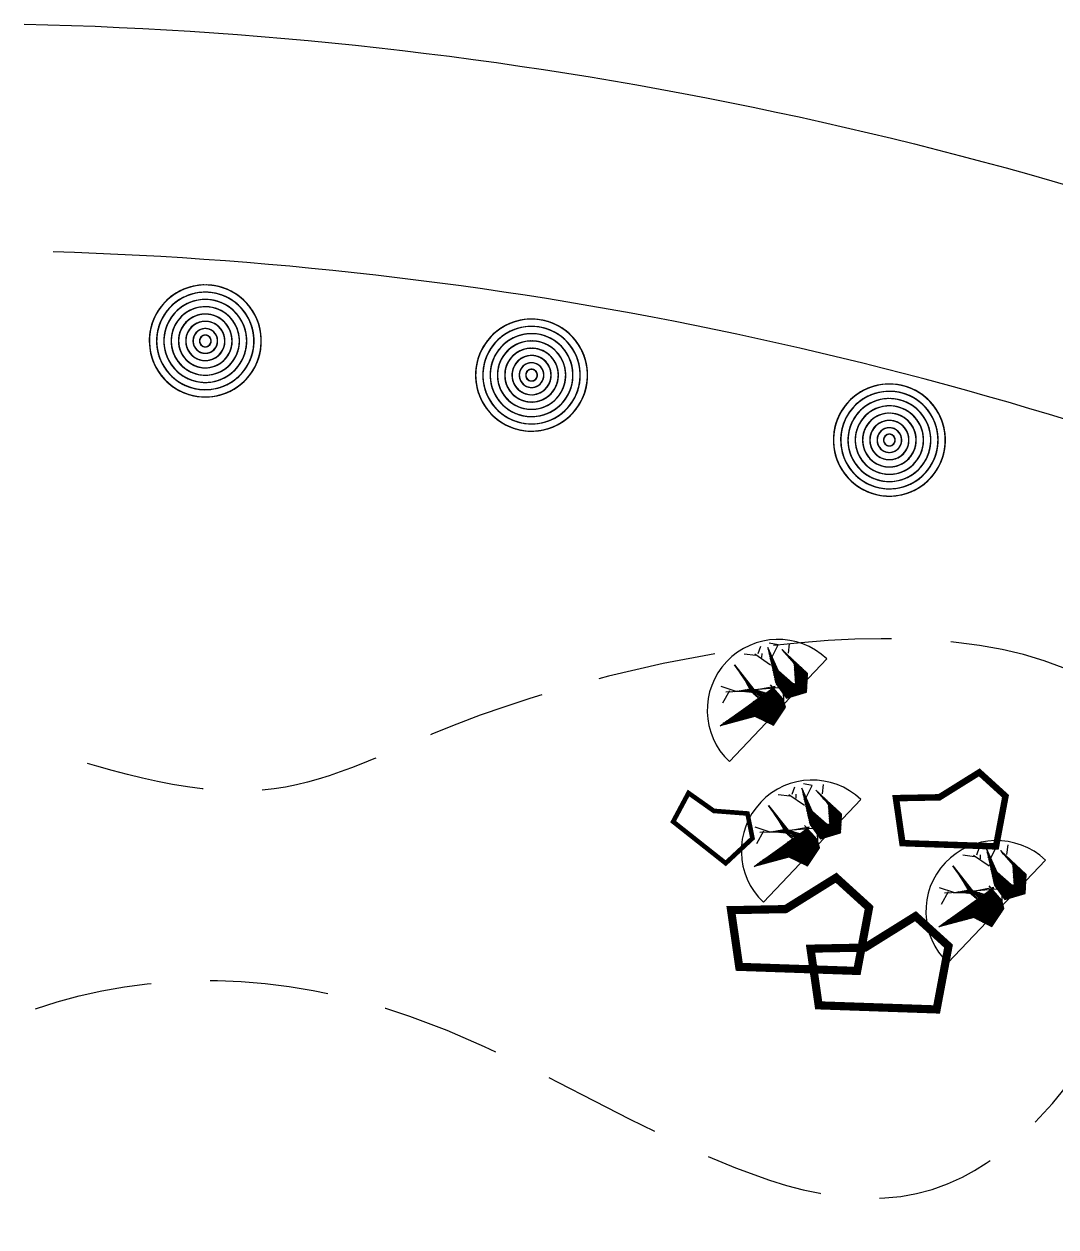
# Model space of a CAD drawing. Extents: x 652 to 897, y 187 to 370.
# Drawn here: x 797.65 to 825.29, y 230.29 to 262.51 of the extents above; entities that cross this region are included whole.
import ezdxf

# ---------------------------------------------------------------- set-up
doc = ezdxf.new("R2010")
doc.units = 0
doc.linetypes.add('HIDDEN2', pattern=[4.7625, 3.175, -1.5875])
doc.layers.get('0').update_dxf_attribs({"linetype": 'CONTINUOUS'})
for name, color, linetype in [('40', 3, 'CONTINUOUS'), ('BULDING', 2, 'CONTINUOUS'), ('ROAD', 1, 'CONTINUOUS')]:
    doc.layers.add(name, color=color, linetype=linetype)

# ---------------------------------------------------------------- blocks, each defined once
blk = doc.blocks.new('PLANT90')
for radius, start, end in [(5000, 98.1984, 120.32897), (5000, 53.1984, 75.32897), (4350, 98.1984, 120.32897), (3700, 98.1984, 120.32897), (3700, 53.1984, 75.32897), (4350, 53.1984, 75.32897), (5000, 143.1984, 165.32897), (4350, 143.1984, 165.32897), (3700, 143.1984, 165.32897), (3050, 98.1984, 120.32897), (2400, 98.1984, 120.32897), (2400, 53.1984, 75.32897), (3050, 53.1984, 75.32897), (4350, 8.1984, 30.32897), (5000, 8.1984, 30.32897), (3050, 143.1984, 165.32897), (2400, 143.1984, 165.32897), (1750, 98.1984, 120.32897), (1100, 98.1984, 120.32897), (1750, 53.1984, 75.32897), (2400, 8.1984, 30.32897), (3050, 8.1984, 30.32897), (3700, 8.1984, 30.32897), (1750, 143.1984, 165.32897), (1100, 143.1984, 165.32897), (523, 143.1984, 165.32897), (523, 98.1984, 120.32897), (523, 53.1984, 75.32897), (1100, 53.1984, 75.32897), (523, 8.1984, 30.32897), (1100, 8.1984, 30.32897), (1750, 8.1984, 30.32897), (5000, 188.1984, 210.32897), (4350, 188.1984, 210.32897), (3700, 188.1984, 210.32897), (3050, 188.1984, 210.32897), (2400, 188.1984, 210.32897), (1750, 188.1984, 210.32897), (1100, 188.1984, 210.32897), (1100, 233.1984, 255.32897), (523, 188.1984, 210.32897), (523, 233.1984, 255.32897), (523, 278.1984, 300.32897), (1100, 278.1984, 300.32897), (523, 323.1984, 345.32897), (1100, 323.1984, 345.32897), (1750, 323.1984, 345.32897), (2400, 323.1984, 345.32897), (3050, 323.1984, 345.32897), (3700, 323.1984, 345.32897), (2400, 233.1984, 255.32897), (1750, 233.1984, 255.32897), (1750, 278.1984, 300.32897), (2400, 278.1984, 300.32897), (4350, 323.1984, 345.32897), (5000, 323.1984, 345.32897), (3700, 233.1984, 255.32897), (3050, 233.1984, 255.32897), (3050, 278.1984, 300.32897), (3700, 278.1984, 300.32897), (5000, 233.1984, 255.32897), (4350, 233.1984, 255.32897), (4350, 278.1984, 300.32897), (5000, 278.1984, 300.32897)]:
    blk.add_arc((121, -12), radius, start, end)
blk = doc.blocks.new('*X9')
at = {"color": 0}
for p, q in [((165, 343.5), (165.2, 343.8)), ((165.5, 342.3), (166.1, 342.9)), ((167.1, 340.3), (166, 341.3)), ((166.1, 341.1), (167, 342)), ((166.7, 339.9), (167.9, 341.2)), ((167.3, 338.7), (168.8, 340.3)), ((169.7, 339.4), (168.3, 340.8)), ((167.9, 337.6), (167.7, 337.9)), ((167.8, 337.5), (169.7, 339.4)), ((170.6, 336.8), (168.4, 339)), ((168.4, 336.4), (170.6, 338.6)), ((169, 335.2), (171.5, 337.7)), ((171.5, 334.1), (169.3, 336.3)), ((169.6, 334), (172.5, 336.9)), ((170.1, 332.8), (173.4, 336)), ((172.4, 331.5), (170.1, 333.7)), ((170.7, 331.6), (174.3, 335.1)), ((173.2, 335.9), (171, 338.1)), ((173.2, 328.8), (171, 331)), ((171.3, 330.4), (175.2, 334.3)), ((174.1, 333.2), (171.9, 335.4)), ((171.9, 329.2), (176.1, 333.4)), ((172.4, 328), (177, 332.5)), ((174.1, 326.2), (172.6, 327.7)), ((175, 330.6), (172.8, 332.8)), ((173, 326.8), (177.9, 331.7)), ((173.6, 325.6), (178.8, 330.8)), ((175.9, 327.9), (173.7, 330.1)), ((174.2, 324.4), (179.7, 330)), ((175, 323.5), (174.2, 324.3)), ((176.8, 332.3), (174.6, 334.5)), ((176.8, 325.3), (174.6, 327.5)), ((174.7, 323.2), (180.6, 329.1)), ((175.3, 322), (181.5, 328.2)), ((177.7, 329.7), (175.5, 331.9)), ((177.7, 322.6), (175.5, 324.8)), ((175.9, 320.8), (182.4, 327.4)), ((178.5, 327), (176.3, 329.2)), ((176.5, 319.7), (183.3, 326.5)), ((177, 318.5), (184.2, 325.6)), ((179.4, 324.4), (177.2, 326.6)), ((177.6, 317.3), (185.1, 324.8)), ((180.3, 328.8), (178.1, 331)), ((180.3, 321.7), (178.1, 323.9)), ((178.2, 316.1), (186, 323.9)), ((178.8, 314.9), (186.9, 323.1)), ((181.2, 326.2), (179, 328.4)), ((182.1, 323.5), (179.9, 325.7)), ((183, 320.8), (180.8, 323.1)), ((183.8, 325.3), (181.6, 327.5)), ((184.7, 322.6), (182.5, 324.8)), ((187.4, 321.7), (185.2, 323.9)), ((175.9, 320.8), (175.9, 320.9)), ((178.5, 320), (176.3, 322.2)), ((179.4, 317.3), (177.2, 319.5)), ((180.3, 314.7), (178.1, 316.9)), ((181.2, 319.1), (179, 321.3)), ((181.2, 312), (179.2, 314)), ((179.3, 313.7), (187.8, 322.2)), ((179.9, 312.5), (188.7, 321.3)), ((182.1, 316.4), (179.9, 318.6)), ((180.5, 311.3), (189.7, 320.5)), ((183, 313.8), (180.8, 316)), ((182.1, 309.4), (180.8, 310.6)), ((181.1, 310.1), (190.6, 319.6)), ((183.8, 318.2), (181.6, 320.4)), ((181.6, 308.9), (191.5, 318.7)), ((183.8, 311.1), (181.6, 313.3)), ((182.2, 307.7), (192.4, 317.9)), ((184.7, 315.5), (182.5, 317.8)), ((184.7, 308.5), (182.5, 310.7)), ((183, 306.7), (182.5, 307.2)), ((182.8, 306.5), (193.3, 317)), ((185.6, 320), (183.4, 322.2)), ((183.4, 305.3), (194.2, 316.2)), ((185.6, 312.9), (183.4, 315.1)), ((185.6, 305.8), (183.4, 308)), ((183.9, 304.1), (195.1, 315.3)), ((186.5, 317.3), (184.3, 319.5)), ((186.5, 310.2), (184.3, 312.5)), ((184.5, 303), (196, 314.4)), ((185.1, 301.8), (196.9, 313.6)), ((187.4, 314.7), (185.2, 316.9)), ((187.4, 307.6), (185.2, 309.8)), ((185.7, 300.6), (197.8, 312.7)), ((188.3, 319.1), (186.1, 321.3)), ((188.3, 312), (186.1, 314.2)), ((188.3, 304.9), (186.1, 307.1)), ((186.2, 299.4), (198.7, 311.8)), ((186.8, 298.2), (199.6, 311)), ((189.2, 316.4), (186.9, 318.6)), ((189.2, 309.4), (186.9, 311.6)), ((187.4, 297), (200.5, 310.1)), ((190, 313.8), (187.8, 316)), ((190, 306.7), (187.8, 308.9)), ((188, 295.8), (201.4, 309.3)), ((188.5, 294.6), (202.3, 308.4)), ((190.9, 318.2), (188.7, 320.4)), ((190.9, 311.1), (188.7, 313.3)), ((190.9, 304.1), (188.7, 306.3)), ((189.1, 293.4), (203.2, 307.5)), ((191.8, 315.5), (189.6, 317.8)), ((191.8, 308.5), (189.6, 310.7)), ((189.7, 292.2), (204.1, 306.7)), ((190.3, 291), (205, 305.8)), ((192.7, 312.9), (190.5, 315.1)), ((192.7, 305.8), (190.5, 308)), ((193.6, 310.2), (191.4, 312.5)), ((194.5, 314.7), (192.2, 316.9)), ((194.5, 307.6), (192.2, 309.8)), ((195.3, 312), (193.1, 314.2)), ((195.3, 304.9), (193.1, 307.1)), ((196.2, 309.4), (194, 311.6)), ((197.1, 306.7), (194.9, 308.9)), ((198, 311.1), (195.8, 313.3)), ((198, 304.1), (195.8, 306.3)), ((198.9, 308.5), (196.7, 310.7)), ((199.8, 305.8), (197.5, 308)), ((201.5, 307.6), (199.3, 309.8)), ((202.4, 304.9), (200.2, 307.1)), ((205.1, 304.1), (202.9, 306.3)), ((182, 281), (190.8, 289.8)), ((182.7, 283.5), (190.3, 291)), ((183.4, 285.9), (189.7, 292.2)), ((184.1, 288.4), (189.1, 293.4)), ((186.5, 303.2), (184.3, 305.4)), ((184.8, 290.9), (188.5, 294.6)), ((186.5, 289), (184.8, 290.8)), ((187.4, 300.5), (185.2, 302.7)), ((185.6, 291.7), (185.2, 292.1)), ((185.5, 293.3), (188, 295.8)), ((187.4, 293.4), (185.9, 294.9)), ((188.3, 297.9), (186.1, 300.1)), ((188.3, 290.8), (186.1, 293)), ((186.2, 295.8), (187.4, 297)), ((186.5, 296.1), (186.3, 296.3)), ((189.2, 302.3), (186.9, 304.5)), ((187.4, 297), (186.9, 297.4)), ((189.2, 288.1), (186.9, 290.4)), ((189.2, 295.2), (187.4, 297)), ((190, 299.6), (187.8, 301.8)), ((189, 293.6), (187.8, 294.8)), ((190.9, 297), (188.7, 299.2)), ((190.7, 290.2), (188.7, 292.1)), ((190, 292.6), (189, 293.6)), ((191.8, 301.4), (189.6, 303.6)), ((191.8, 294.3), (189.6, 296.5)), ((191.8, 287.3), (189.6, 289.5)), ((192.7, 298.8), (190.5, 301)), ((192.7, 291.7), (190.5, 293.9)), ((190.9, 289.9), (190.7, 290.2)), ((190.8, 289.8), (205.9, 304.9)), ((193.6, 303.2), (191.4, 305.4)), ((191.4, 288.6), (206.8, 304.1)), ((193.6, 296.1), (191.4, 298.3)), ((193.6, 289), (191.4, 291.2)), ((192, 287.4), (207.8, 303.2)), ((194.5, 300.5), (192.2, 302.7)), ((194.5, 293.4), (192.2, 295.7)), ((192.6, 286.2), (208.7, 302.3)), ((193.1, 285.1), (209.6, 301.5)), ((195.3, 297.9), (193.1, 300.1)), ((195.3, 290.8), (193.1, 293)), ((193.7, 283.9), (210.5, 300.6)), ((196.2, 302.3), (194, 304.5)), ((196.2, 295.2), (194, 297.4)), ((196.2, 288.1), (194, 290.4)), ((194.3, 282.7), (211.4, 299.8)), ((197.1, 299.6), (194.9, 301.8)), ((194.9, 281.5), (212.3, 298.9)), ((197.1, 292.6), (194.9, 294.8)), ((195.4, 280.3), (213.2, 298)), ((198, 297), (195.8, 299.2)), ((198, 289.9), (195.8, 292.1)), ((196, 279.1), (214.1, 297.2)), ((196.6, 277.9), (215, 296.3)), ((198.9, 301.4), (196.7, 303.6)), ((198.9, 294.3), (196.7, 296.5)), ((198.9, 287.3), (196.7, 289.5)), ((197.2, 276.7), (215.9, 295.4)), ((199.8, 298.8), (197.5, 301)), ((199.8, 291.7), (197.5, 293.9)), ((197.7, 275.5), (216.8, 294.6)), ((198.3, 274.3), (217.7, 293.7)), ((200.6, 303.2), (198.4, 305.4)), ((200.6, 296.1), (198.4, 298.3)), ((200.6, 289), (198.4, 291.2)), ((198.9, 273.1), (218.6, 292.9)), ((201.5, 300.5), (199.3, 302.7)), ((201.5, 293.4), (199.3, 295.7)), ((199.5, 271.9), (219.5, 292)), ((200, 270.7), (220.4, 291.1)), ((202.4, 297.9), (200.2, 300.1)), ((202.4, 290.8), (200.2, 293)), ((200.6, 269.5), (221.3, 290.3)), ((203.3, 302.3), (201.1, 304.5)), ((203.3, 295.2), (201.1, 297.4)), ((203.3, 288.1), (201.1, 290.4)), ((201.2, 268.4), (222.2, 289.4)), ((204.2, 299.6), (202, 301.8)), ((204.2, 292.6), (202, 294.8)), ((205.1, 297), (202.9, 299.2)), ((205.1, 289.9), (202.9, 292.1)), ((205.9, 301.4), (203.7, 303.6)), ((205.9, 294.3), (203.7, 296.5)), ((205.9, 287.3), (203.7, 289.5)), ((206.8, 298.8), (204.6, 301)), ((206.8, 291.7), (204.6, 293.9)), ((207.7, 296.1), (205.5, 298.3)), ((207.7, 289), (205.5, 291.2)), ((207.7, 303.2), (206.1, 304.8)), ((208.6, 300.5), (206.4, 302.7)), ((208.6, 293.4), (206.4, 295.7)), ((209.5, 297.9), (207.3, 300.1)), ((209.5, 290.8), (207.3, 293)), ((210.4, 295.2), (208.2, 297.4)), ((210.4, 288.1), (208.2, 290.4)), ((211.2, 299.6), (209, 301.8)), ((211.2, 292.6), (209, 294.8)), ((212.1, 297), (209.9, 299.2)), ((212.1, 289.9), (209.9, 292.1)), ((213, 294.3), (210.8, 296.5)), ((213, 287.3), (210.8, 289.5)), ((213.9, 291.7), (211.7, 293.9)), ((214.8, 296.1), (212.6, 298.3)), ((214.8, 289), (212.6, 291.2)), ((215.7, 293.4), (213.5, 295.7)), ((216.6, 290.8), (214.3, 293)), ((217.4, 288.1), (215.2, 290.4)), ((218.3, 292.6), (216.1, 294.8)), ((219.2, 289.9), (217, 292.1)), ((220.1, 287.3), (217.9, 289.5)), ((221.9, 289), (219.6, 291.2)), ((179.3, 271.2), (186, 277.9)), ((180.3, 272.2), (179.7, 272.8)), ((180, 273.6), (184.9, 278.6)), ((180.1, 270.3), (187.1, 277.2)), ((182.1, 274), (180.5, 275.6)), ((180.6, 276.1), (183.8, 279.3)), ((183, 271.4), (180.8, 273.6)), ((181.2, 276.7), (180.9, 277)), ((181.3, 278.6), (182.8, 280)), ((181.3, 269.7), (188.2, 276.5)), ((183.8, 275.8), (181.6, 278)), ((183, 278.4), (181.7, 279.7)), ((182.1, 281.1), (182.1, 281.1)), ((184.7, 280.2), (182.5, 282.4)), ((184.7, 273.1), (182.5, 275.3)), ((182.6, 269.2), (189.2, 275.9)), ((182.8, 280), (191.4, 288.6)), ((183.8, 282.8), (182.8, 283.9)), ((183.8, 279.3), (183.4, 279.7)), ((185.6, 270.5), (183.4, 272.7)), ((185.6, 284.6), (183.6, 286.6)), ((183.8, 279.3), (192, 287.4)), ((185.6, 277.5), (183.8, 279.3)), ((183.8, 268.7), (190.3, 275.2)), ((184.7, 287.3), (184, 288)), ((186.5, 282), (184.3, 284.2)), ((186.5, 274.9), (184.3, 277.1)), ((184.9, 278.6), (192.6, 286.2)), ((185.1, 268.2), (191.4, 274.5)), ((187.4, 286.4), (185.2, 288.6)), ((187.4, 279.3), (185.2, 281.5)), ((187.4, 272.2), (185.2, 274.4)), ((186, 277.9), (193.1, 285.1)), ((188.3, 283.7), (186.1, 285.9)), ((188.3, 276.7), (186.1, 278.9)), ((188.3, 269.6), (186.1, 271.8)), ((186.3, 267.6), (192.5, 273.8)), ((189.2, 281.1), (186.9, 283.3)), ((189.2, 274), (186.9, 276.2)), ((187.1, 277.2), (193.7, 283.9)), ((187.6, 267.1), (193.5, 273.1)), ((190, 285.5), (187.8, 287.7)), ((190, 278.4), (187.8, 280.6)), ((190, 271.4), (187.8, 273.6)), ((188.2, 276.5), (194.3, 282.7)), ((190.9, 282.8), (188.7, 285.1)), ((190.9, 275.8), (188.7, 278)), ((188.8, 266.6), (194.6, 272.4)), ((189.2, 275.9), (194.9, 281.5)), ((191.8, 280.2), (189.6, 282.4)), ((191.8, 273.1), (189.6, 275.3)), ((190.3, 275.2), (195.4, 280.3)), ((192.7, 284.6), (190.5, 286.8)), ((192.7, 277.5), (190.5, 279.7)), ((192.7, 270.5), (190.5, 272.7)), ((193.6, 282), (191.4, 284.2)), ((191.4, 274.5), (196, 279.1)), ((193.6, 274.9), (191.4, 277.1)), ((194.5, 286.4), (192.2, 288.6)), ((194.5, 279.3), (192.2, 281.5)), ((193.7, 273), (192.2, 274.4)), ((192.5, 273.8), (196.6, 277.9)), ((195.3, 283.7), (193.1, 285.9)), ((195.3, 276.7), (193.1, 278.9)), ((195.3, 269.6), (193.1, 271.8)), ((193.5, 273.1), (197.2, 276.7)), ((194.5, 272.2), (193.7, 273)), ((196.2, 281.1), (194, 283.3)), ((196.2, 274), (194, 276.2)), ((194.6, 272.4), (197.7, 275.5)), ((197.1, 285.5), (194.9, 287.7)), ((195.6, 279.9), (194.9, 280.6)), ((197.1, 271.4), (194.9, 273.6)), ((197.1, 278.4), (195.6, 279.9)), ((195.7, 271.7), (198.3, 274.3)), ((198, 282.8), (195.8, 285.1)), ((197.2, 276.5), (195.8, 278)), ((198.9, 280.2), (196.7, 282.4)), ((198.9, 273.1), (196.7, 275.3)), ((196.8, 271), (198.9, 273.1)), ((198, 275.8), (197.2, 276.5)), ((199.8, 284.6), (197.5, 286.8)), ((199.8, 277.5), (197.5, 279.7)), ((199.8, 270.5), (197.5, 272.7)), ((197.8, 270.3), (199.5, 271.9)), ((200.6, 282), (198.4, 284.2)), ((200.6, 274.9), (198.4, 277.1)), ((201.5, 286.4), (199.3, 288.6)), ((201.5, 279.3), (199.3, 281.5)), ((201.5, 272.2), (199.3, 274.4)), ((202.4, 283.7), (200.2, 285.9)), ((202.4, 276.7), (200.2, 278.9)), ((202.4, 269.6), (200.2, 271.8)), ((203.3, 281.1), (201.1, 283.3)), ((203.3, 274), (201.1, 276.2)), ((204.2, 285.5), (202, 287.7)), ((204.2, 278.4), (202, 280.6)), ((204.2, 271.4), (202, 273.6)), ((202.2, 267.6), (223.1, 288.5)), ((205.1, 282.8), (202.9, 285.1)), ((205.1, 275.8), (202.9, 278)), ((203.2, 266.9), (224, 287.7)), ((205.9, 280.2), (203.7, 282.4)), ((205.9, 273.1), (203.7, 275.3)), ((204.3, 266.2), (224.9, 286.8)), ((206.8, 284.6), (204.6, 286.8)), ((206.8, 277.5), (204.6, 279.7)), ((206.8, 270.5), (204.6, 272.7)), ((205.4, 265.5), (225.9, 286)), ((207.7, 282), (205.5, 284.2)), ((207.7, 274.9), (205.5, 277.1)), ((208.6, 286.4), (206.4, 288.6)), ((208.6, 279.3), (206.4, 281.5)), ((208.6, 272.2), (206.4, 274.4)), ((206.5, 264.8), (226.8, 285.1)), ((209.5, 283.7), (207.3, 285.9)), ((209.5, 276.7), (207.3, 278.9)), ((209.5, 269.6), (207.3, 271.8)), ((207.5, 264.1), (227.7, 284.2)), ((210.4, 281.1), (208.2, 283.3)), ((210.4, 274), (208.2, 276.2)), ((208.6, 263.4), (228.6, 283.4)), ((211.2, 285.5), (209, 287.7)), ((211.2, 278.4), (209, 280.6)), ((211.2, 271.4), (209, 273.6)), ((209.7, 262.7), (229.5, 282.5)), ((212.1, 282.8), (209.9, 285.1)), ((212.1, 275.8), (209.9, 278)), ((213, 280.2), (210.8, 282.4)), ((210.8, 262), (230.4, 281.6)), ((213, 273.1), (210.8, 275.3)), ((213.9, 284.6), (211.7, 286.8)), ((213.9, 277.5), (211.7, 279.7)), ((213.9, 270.5), (211.7, 272.7)), ((214.8, 282), (212.6, 284.2)), ((214.8, 274.9), (212.6, 277.1)), ((213, 262.5), (230.9, 280.3)), ((215.7, 286.4), (213.5, 288.6)), ((215.7, 279.3), (213.5, 281.5)), ((215.7, 272.2), (213.5, 274.4)), ((216.6, 283.7), (214.3, 285.9)), ((216.6, 276.7), (214.3, 278.9)), ((216.6, 269.6), (214.3, 271.8)), ((217.4, 281.1), (215.2, 283.3)), ((217.4, 274), (215.2, 276.2)), ((215.3, 263), (224.5, 272.2)), ((218.3, 285.5), (216.1, 287.7)), ((218.3, 278.4), (216.1, 280.6)), ((218.3, 271.4), (216.1, 273.6)), ((219.2, 282.8), (217, 285.1)), ((219.2, 275.8), (217, 278)), ((220.1, 280.2), (217.9, 282.4)), ((220.1, 273.1), (217.9, 275.3)), ((221, 284.6), (218.8, 286.8)), ((221, 277.5), (218.8, 279.7)), ((221, 270.5), (218.8, 272.7)), ((221.9, 282), (219.6, 284.2)), ((221.9, 274.9), (219.6, 277.1)), ((222.7, 286.4), (220.5, 288.6)), ((222.7, 279.3), (220.5, 281.5)), ((222.7, 272.2), (220.5, 274.4)), ((223.6, 283.7), (221.4, 285.9)), ((223.6, 276.7), (221.4, 278.9)), ((222.9, 270.3), (221.4, 271.8)), ((224.5, 281.1), (222.3, 283.3)), ((224.5, 274), (222.3, 276.2)), ((225.4, 285.5), (223.2, 287.7)), ((225.4, 278.4), (223.2, 280.6)), ((224.5, 272.2), (223.2, 273.6)), ((226.3, 282.8), (224.1, 285.1)), ((226.3, 275.8), (224.1, 278)), ((227.2, 280.2), (224.9, 282.4)), ((226.1, 274.2), (224.9, 275.3)), ((228, 277.5), (225.8, 279.7)), ((228.9, 282), (226.7, 284.2)), ((227.6, 276.2), (226.7, 277.1)), ((229.8, 279.3), (227.6, 281.5)), ((229.2, 278.2), (228.5, 278.9)), ((230.7, 280.2), (230.3, 280.6)), ((180.8, 270), (179.3, 271.4)), ((183.8, 268.7), (181.6, 270.9)), ((186.5, 267.8), (184.3, 270)), ((189.2, 266.9), (186.9, 269.1)), ((190.9, 268.7), (188.7, 270.9)), ((191.8, 266), (189.6, 268.3)), ((190.1, 266.1), (195.7, 271.7)), ((191.3, 265.6), (196.8, 271)), ((193.6, 267.8), (191.4, 270)), ((194.5, 265.2), (192.2, 267.4)), ((192.6, 265), (197.8, 270.3)), ((193.8, 264.5), (198.9, 269.6)), ((196.2, 266.9), (194, 269.1)), ((197.1, 264.3), (194.9, 266.5)), ((195.1, 264), (200, 268.9)), ((198, 268.7), (195.8, 270.9)), ((196, 263.6), (195.8, 263.8)), ((196.3, 263.5), (201.1, 268.3)), ((198.9, 266), (196.7, 268.3)), ((197.5, 263), (202.2, 267.6)), ((199.8, 263.4), (197.5, 265.6)), ((198.6, 269.8), (198.4, 270)), ((199.1, 262.3), (198.4, 263)), ((200.6, 267.8), (198.6, 269.8)), ((198.8, 262.4), (203.2, 266.9)), ((198.9, 269.6), (200, 270.7)), ((201.5, 265.2), (199.3, 267.4)), ((200, 268.9), (200.6, 269.5)), ((200, 261.9), (204.3, 266.2)), ((202.4, 262.5), (200.2, 264.7)), ((203.3, 266.9), (201.1, 269.1)), ((201.1, 268.3), (201.2, 268.4)), ((202.1, 261), (201.1, 262.1)), ((201.3, 261.4), (205.4, 265.5)), ((204.2, 264.3), (202, 266.5)), ((202.5, 260.9), (206.5, 264.8)), ((205.1, 268.7), (202.9, 270.9)), ((205.1, 261.6), (202.9, 263.8)), ((205.9, 266), (203.7, 268.3)), ((205.2, 259.8), (203.7, 261.2)), ((203.8, 260.3), (207.5, 264.1)), ((206.8, 263.4), (204.6, 265.6)), ((205, 259.8), (208.6, 263.4)), ((207.7, 267.8), (205.5, 270)), ((207.7, 260.7), (205.5, 263)), ((206.3, 259.3), (209.7, 262.7)), ((208.6, 265.2), (206.4, 267.4)), ((207.7, 259), (206.4, 260.3)), ((208.5, 263.5), (207.3, 264.7)), ((207.8, 259.1), (210.8, 262)), ((210.4, 266.9), (208.2, 269.1)), ((210, 260.2), (208.2, 262.1)), ((209.5, 262.5), (208.5, 263.5)), ((211.2, 264.3), (209, 266.5)), ((212.1, 268.7), (209.9, 270.9)), ((211.6, 262.2), (209.9, 263.8)), ((213, 266), (210.8, 268.3)), ((211.2, 260.8), (210.8, 261.2)), ((211.3, 260.8), (211.8, 261.3)), ((213.9, 263.4), (211.7, 265.6)), ((214.8, 267.8), (212.6, 270)), ((213, 262.5), (212.6, 263)), ((215.7, 265.2), (213.5, 267.4)), ((215.9, 263.2), (214.3, 264.7)), ((217.4, 266.9), (215.2, 269.1)), ((218.3, 264.3), (216.1, 266.5)), ((219.2, 268.7), (217, 270.9)), ((217.1, 263.7), (217, 263.8)), ((219.8, 266.3), (217.9, 268.3)), ((219.1, 265.3), (218.8, 265.6)), ((221.4, 268.3), (219.6, 270)), ((220.6, 267.3), (220.5, 267.4))]:
    blk.add_line(p, q, dxfattribs=at)
blk = doc.blocks.new('*X8')
at = {"color": 0}
for p, q in [((165, 343.5), (165.1, 343.7)), ((165.5, 342.3), (165.9, 342.7)), ((167.1, 340.3), (166, 341.3)), ((166.1, 341.1), (166.7, 341.7)), ((166.7, 339.9), (167.5, 340.8)), ((167.3, 338.7), (168.3, 339.8)), ((167.9, 337.6), (167.7, 337.9)), ((167.8, 337.5), (169.1, 338.8)), ((170.6, 336.8), (168.4, 339)), ((168.4, 336.4), (169.9, 337.8)), ((169, 335.2), (170.7, 336.9)), ((171.5, 334.1), (169.3, 336.3)), ((169.6, 334), (171.5, 335.9)), ((170.1, 332.8), (172.3, 334.9)), ((172.4, 331.5), (170.1, 333.7)), ((170.7, 331.6), (173.1, 333.9)), ((173.2, 328.8), (171, 331)), ((171.3, 330.4), (173.9, 333)), ((171.9, 329.2), (174.6, 332)), ((172.4, 328), (175.4, 331)), ((174.1, 326.2), (172.6, 327.7)), ((175, 330.6), (172.8, 332.8)), ((173, 326.8), (176.2, 330)), ((173.6, 325.6), (177, 329.1)), ((175.9, 327.9), (173.7, 330.1)), ((174.2, 324.4), (177.8, 328.1)), ((175, 323.5), (174.2, 324.3)), ((176.8, 325.3), (174.6, 327.5)), ((174.7, 323.2), (178.6, 327.1)), ((175.3, 322), (179.4, 326.1)), ((177.7, 322.6), (175.5, 324.8)), ((175.9, 320.8), (180.2, 325.2)), ((178.5, 327), (176.3, 329.2)), ((176.5, 319.7), (181, 324.2)), ((177, 318.5), (181.8, 323.2)), ((179.4, 324.4), (177.2, 326.6)), ((180.3, 321.7), (178.1, 323.9)), ((183, 320.8), (180.8, 323.1)), ((231.5, 318.2), (244.9, 331.5)), ((236.6, 322), (235.9, 322.7)), ((237.5, 322.9), (237.3, 323.1)), ((238.3, 323.9), (237.6, 324.6)), ((239.1, 324.8), (239.1, 324.8)), ((239.9, 325.8), (239.3, 326.4)), ((241.6, 327.7), (241, 328.2)), ((243.2, 329.6), (242.7, 330)), ((244.8, 331.5), (244.5, 331.8)), ((246.5, 333.3), (246.2, 333.6)), ((248.1, 335.2), (247.9, 335.5)), ((249.8, 337.1), (249.6, 337.3)), ((251.4, 339), (251.3, 339.1)), ((175.9, 320.8), (175.9, 320.9)), ((178.5, 320), (176.3, 322.2)), ((179.4, 317.3), (177.2, 319.5)), ((177.6, 317.3), (182.6, 322.2)), ((180.3, 314.7), (178.1, 316.9)), ((178.2, 316.1), (183.4, 321.3)), ((178.8, 314.9), (184.2, 320.3)), ((181.2, 319.1), (179, 321.3)), ((181.2, 312), (179.2, 314)), ((179.3, 313.7), (185, 319.3)), ((182.1, 316.4), (179.9, 318.6)), ((179.9, 312.5), (185.7, 318.3)), ((180.5, 311.3), (186.5, 317.4)), ((183, 313.8), (180.8, 316)), ((182.1, 309.4), (180.8, 310.6)), ((181.1, 310.1), (187.3, 316.4)), ((183.8, 318.2), (181.6, 320.4)), ((181.6, 308.9), (188.1, 315.4)), ((183.8, 311.1), (181.6, 313.3)), ((182.2, 307.7), (188.9, 314.4)), ((184.7, 315.5), (182.5, 317.8)), ((184.7, 308.5), (182.5, 310.7)), ((183, 306.7), (182.5, 307.2)), ((182.8, 306.5), (189.7, 313.5)), ((185.6, 312.9), (183.4, 315.1)), ((183.4, 305.3), (190.5, 312.5)), ((185.6, 305.8), (183.4, 308)), ((183.9, 304.1), (191.3, 311.5)), ((186.5, 317.3), (184.3, 319.5)), ((186.5, 310.2), (184.3, 312.5)), ((184.5, 303), (192.1, 310.5)), ((185.1, 301.8), (192.9, 309.6)), ((187.4, 314.7), (185.2, 316.9)), ((187.4, 307.6), (185.2, 309.8)), ((185.7, 300.6), (193.7, 308.6)), ((188.3, 312), (186.1, 314.2)), ((188.3, 304.9), (186.1, 307.1)), ((186.2, 299.4), (194.5, 307.6)), ((186.8, 298.2), (195.3, 306.6)), ((189.2, 309.4), (186.9, 311.6)), ((190, 306.7), (187.8, 308.9)), ((190.9, 311.1), (188.7, 313.3)), ((190.9, 304.1), (188.7, 306.3)), ((191.8, 308.5), (189.6, 310.7)), ((192.7, 305.8), (190.5, 308)), ((194.5, 307.6), (192.2, 309.8)), ((195.3, 304.9), (193.1, 307.1)), ((219.4, 302.5), (223.7, 306.8)), ((220.9, 305.8), (233.5, 318.4)), ((221, 305.8), (220.9, 305.8)), ((223.3, 305.2), (221.5, 307.1)), ((222.7, 307.6), (222.1, 308.2)), ((224.3, 307.8), (223.2, 308.9)), ((224.5, 309.4), (223.8, 310)), ((226, 309.7), (224.9, 310.7)), ((226.3, 311.1), (225.6, 311.8)), ((227.6, 311.6), (226.7, 312.5)), ((228, 312.9), (227.3, 313.7)), ((229.3, 313.4), (228.5, 314.2)), ((229.8, 314.7), (229, 315.5)), ((230.9, 315.3), (230.3, 316)), ((231.6, 316.4), (230.7, 317.3)), ((232.5, 317.2), (232, 317.8)), ((233.3, 318.2), (232.4, 319.1)), ((234.2, 319.1), (233.8, 319.5)), ((235, 320.1), (234.2, 320.9)), ((235.8, 321), (235.6, 321.3)), ((186.5, 303.2), (184.3, 305.4)), ((187.4, 300.5), (185.2, 302.7)), ((188.3, 297.9), (186.1, 300.1)), ((189.2, 302.3), (186.9, 304.5)), ((187.4, 297), (196, 305.7)), ((189.2, 295.2), (187.4, 297)), ((190, 299.6), (187.8, 301.8)), ((188, 295.8), (196.8, 304.7)), ((188.5, 294.6), (197.6, 303.7)), ((190.9, 297), (188.7, 299.2)), ((190, 292.6), (189, 293.6)), ((189.1, 293.4), (198.4, 302.7)), ((191.8, 301.4), (189.6, 303.6)), ((191.8, 294.3), (189.6, 296.5)), ((189.7, 292.2), (199.2, 301.7)), ((190.3, 291), (200, 300.8)), ((192.7, 298.8), (190.5, 301)), ((192.7, 291.7), (190.5, 293.9)), ((190.9, 289.9), (190.7, 290.2)), ((190.8, 289.8), (200.8, 299.8)), ((193.6, 303.2), (191.4, 305.4)), ((191.4, 288.6), (201.6, 298.8)), ((193.6, 296.1), (191.4, 298.3)), ((193.6, 289), (191.4, 291.2)), ((192, 287.4), (202.4, 297.8)), ((194.5, 300.5), (192.2, 302.7)), ((194.5, 293.4), (192.2, 295.7)), ((192.6, 286.2), (203.2, 296.9)), ((195.3, 297.9), (193.1, 300.1)), ((193.1, 285.1), (204, 295.9)), ((195.3, 290.8), (193.1, 293)), ((193.7, 283.9), (204.8, 294.9)), ((196.2, 302.3), (194, 304.5)), ((196.2, 295.2), (194, 297.4)), ((196.2, 288.1), (194, 290.4)), ((194.3, 282.7), (205.6, 293.9)), ((197.1, 299.6), (194.9, 301.8)), ((197.1, 292.6), (194.9, 294.8)), ((194.9, 281.5), (206.4, 293)), ((195.4, 280.3), (207.1, 292)), ((198, 297), (195.8, 299.2)), ((198, 289.9), (195.8, 292.1)), ((196, 279.1), (207.9, 291)), ((196.6, 277.9), (208.7, 290)), ((198.9, 301.4), (196.7, 303.6)), ((198.9, 294.3), (196.7, 296.5)), ((198.9, 287.3), (196.7, 289.5)), ((197.2, 276.7), (209.5, 289.1)), ((199.8, 298.8), (197.5, 301)), ((199.8, 291.7), (197.5, 293.9)), ((200.6, 296.1), (198.4, 298.3)), ((200.6, 289), (198.4, 291.2)), ((201.5, 293.4), (199.3, 295.7)), ((199.5, 271.9), (220.7, 293.2)), ((200, 270.7), (220.2, 290.9)), ((202.2, 298.1), (200.2, 300.1)), ((202.4, 290.8), (200.2, 293)), ((203.3, 295.2), (201.1, 297.4)), ((203.3, 288.1), (201.1, 290.4)), ((204.2, 292.6), (202, 294.8)), ((205.1, 289.9), (202.9, 292.1)), ((205.9, 287.3), (203.7, 289.5)), ((206.8, 291.7), (204.6, 293.9)), ((207.7, 289), (205.5, 291.2)), ((209.9, 288.6), (208.2, 290.4)), ((211.9, 286.2), (221.2, 295.4)), ((213.4, 289.4), (221.7, 297.7)), ((214.8, 289), (213.7, 290.1)), ((216.6, 290.8), (214.8, 292.5)), ((214.9, 292.7), (222.2, 300)), ((217.4, 288.1), (215.2, 290.4)), ((215.7, 293.4), (215.4, 293.7)), ((218.3, 292.6), (216.1, 294.8)), ((216.4, 296), (222.7, 302.2)), ((217.4, 295.2), (216.5, 296.2)), ((219.2, 289.9), (217, 292.1)), ((219.2, 297), (217.6, 298.6)), ((217.9, 299.2), (223.2, 304.5)), ((220.1, 294.3), (217.9, 296.5)), ((219.5, 287.8), (217.9, 289.5)), ((218.3, 299.6), (218.2, 299.8)), ((221, 298.8), (218.8, 301)), ((220.5, 292.2), (218.8, 293.9)), ((220.1, 301.4), (219.3, 302.2)), ((221.4, 296.5), (219.6, 298.3)), ((220.2, 290.7), (219.6, 291.2)), ((221.9, 303.2), (220.4, 304.6)), ((222.4, 300.9), (220.5, 302.7)), ((221.1, 295.1), (220.5, 295.7)), ((222.1, 299.4), (221.4, 300.1)), ((223, 303.8), (222.3, 304.5)), ((226.9, 251.7), (265.3, 290)), ((228, 251), (268.4, 291.4)), ((259.3, 280.5), (271.5, 292.8)), ((264.3, 289), (263.9, 289.4)), ((265.1, 284.6), (274.7, 294.1)), ((266.9, 288.1), (265.1, 290)), ((269.3, 287.5), (267.4, 289.5)), ((268.7, 289.9), (267.6, 291)), ((271.4, 289), (269.1, 291.2)), ((270.5, 291.7), (270, 292.1)), ((270.9, 288.6), (277.8, 295.5)), ((273.1, 290.8), (271.3, 292.6)), ((272.5, 289.7), (271.8, 290.4)), ((274.6, 291.1), (273.6, 292.1)), ((274.9, 292.6), (273.7, 293.7)), ((276.6, 292.6), (275.3, 293.9)), ((276.7, 294.3), (276.2, 294.8)), ((276.8, 292.7), (280.9, 296.8)), ((278.7, 294), (277.4, 295.3)), ((279.8, 294.8), (279.7, 294.8)), ((280.8, 295.5), (279.9, 296.4)), ((281.8, 296.2), (281.5, 296.5)), ((282.8, 297), (282.4, 297.5)), ((282.6, 296.7), (284, 298.2)), ((283.9, 297.7), (283.6, 298)), ((194.5, 286.4), (192.2, 288.6)), ((195.3, 283.7), (193.1, 285.9)), ((196.2, 281.1), (194, 283.3)), ((197.1, 285.5), (194.9, 287.7)), ((197.1, 278.4), (195.6, 279.9)), ((198, 282.8), (195.8, 285.1)), ((198.9, 280.2), (196.7, 282.4)), ((198, 275.8), (197.2, 276.5)), ((199.8, 284.6), (197.5, 286.8)), ((199.8, 277.5), (197.5, 279.7)), ((197.7, 275.5), (210.3, 288.1)), ((198.3, 274.3), (211.1, 287.1)), ((200.6, 282), (198.4, 284.2)), ((200.6, 274.9), (198.4, 277.1)), ((198.9, 273.1), (211.9, 286.1)), ((201.5, 286.4), (199.3, 288.6)), ((201.5, 279.3), (199.3, 281.5)), ((201.5, 272.2), (199.3, 274.4)), ((202.4, 283.7), (200.2, 285.9)), ((202.4, 276.7), (200.2, 278.9)), ((202.4, 269.6), (200.2, 271.8)), ((200.6, 269.5), (219.7, 288.7)), ((203.3, 281.1), (201.1, 283.3)), ((203.3, 274), (201.1, 276.2)), ((201.2, 268.4), (219.2, 286.4)), ((204.2, 285.5), (202, 287.7)), ((204.2, 278.4), (202, 280.6)), ((204.2, 271.4), (202, 273.6)), ((202.2, 267.6), (218.7, 284.1)), ((205.1, 282.8), (202.9, 285.1)), ((205.1, 275.8), (202.9, 278)), ((203.2, 266.9), (218.2, 281.9)), ((205.9, 280.2), (203.7, 282.4)), ((205.9, 273.1), (203.7, 275.3)), ((204.3, 266.2), (217.7, 279.6)), ((206.8, 284.6), (204.6, 286.8)), ((206.8, 277.5), (204.6, 279.7)), ((206.8, 270.5), (204.6, 272.7)), ((205.4, 265.5), (216.9, 277)), ((207.7, 282), (205.5, 284.2)), ((207.7, 274.9), (205.5, 277.1)), ((208.6, 286.4), (206.4, 288.6)), ((208.6, 279.3), (206.4, 281.5)), ((208.6, 272.2), (206.4, 274.4)), ((206.5, 264.8), (215.1, 273.5)), ((209.5, 283.7), (207.3, 285.9)), ((209.5, 276.7), (207.3, 278.9)), ((209.5, 269.6), (207.3, 271.8)), ((210.4, 281.1), (208.2, 283.3)), ((210.4, 274), (208.2, 276.2)), ((211.2, 285.5), (209, 287.7)), ((211.2, 278.4), (209, 280.6)), ((211.2, 271.4), (209, 273.6)), ((212.1, 282.8), (209.9, 285.1)), ((212.1, 275.8), (209.9, 278)), ((213, 280.2), (210.8, 282.4)), ((213, 273.1), (210.8, 275.3)), ((213.9, 277.5), (211.7, 279.7)), ((213.7, 270.6), (211.7, 272.7)), ((213.9, 284.6), (212.1, 286.5)), ((213, 287.3), (212.6, 287.7)), ((214.8, 282), (212.6, 284.2)), ((214.8, 274.9), (212.6, 277.1)), ((215.7, 286.4), (213.5, 288.6)), ((215.7, 279.3), (213.5, 281.5)), ((214.9, 273), (213.5, 274.4)), ((216.6, 283.7), (214.3, 285.9)), ((216.6, 276.7), (214.3, 278.9)), ((217.4, 281.1), (215.2, 283.3)), ((216.1, 275.4), (215.2, 276.2)), ((218.3, 285.5), (216.1, 287.7)), ((217.6, 279.1), (216.1, 280.6)), ((218.6, 283.5), (217, 285.1)), ((217.3, 277.7), (217, 278)), ((218.3, 282), (217.9, 282.4)), ((219.2, 286.4), (218.8, 286.8)), ((220.4, 259.3), (240.3, 279.2)), ((221, 258.1), (243.4, 280.6)), ((221.6, 256.9), (246.6, 281.9)), ((222.2, 255.8), (249.7, 283.3)), ((222.8, 254.6), (252.8, 284.6)), ((223.7, 253.7), (255.9, 286)), ((224.8, 253.1), (259.1, 287.3)), ((225.8, 252.4), (262.2, 288.7)), ((229.1, 250.3), (254, 275.2)), ((232.5, 271.4), (231.8, 272)), ((235.1, 270.5), (232.9, 272.7)), ((234.2, 273.1), (233.5, 273.8)), ((236.9, 272.2), (234.7, 274.4)), ((236, 274.9), (235.2, 275.7)), ((237.8, 269.6), (235.6, 271.8)), ((238.6, 274), (236.4, 276.2)), ((237.8, 276.7), (237, 277.5)), ((239.5, 271.4), (237.3, 273.6)), ((240.4, 275.8), (238.2, 278)), ((241.3, 273.1), (239.1, 275.3)), ((239.5, 278.4), (239.2, 278.7)), ((242.2, 270.5), (240, 272.7)), ((242.2, 277.5), (240.5, 279.3)), ((243.1, 274.9), (240.9, 277.1)), ((244, 272.2), (241.7, 274.4)), ((244.8, 276.7), (242.6, 278.9)), ((244.8, 269.6), (242.6, 271.8)), ((244, 279.3), (242.9, 280.3)), ((245.7, 274), (243.5, 276.2)), ((246.6, 278.4), (244.4, 280.6)), ((246.6, 271.4), (244.4, 273.6)), ((247.5, 275.8), (245.3, 278)), ((245.7, 281.1), (245.4, 281.4)), ((248.4, 273.1), (246.2, 275.3)), ((248.4, 280.2), (246.6, 281.9)), ((249.3, 277.5), (247, 279.7)), ((249.3, 270.5), (247, 272.7)), ((250.1, 274.9), (247.9, 277.1)), ((251, 279.3), (248.8, 281.5)), ((251, 272.2), (248.8, 274.4)), ((250.1, 282), (249.1, 283)), ((251.9, 276.7), (249.7, 278.9)), ((251.1, 270.4), (249.7, 271.8)), ((252.8, 281.1), (250.6, 283.3)), ((252.8, 274), (250.6, 276.2)), ((251.9, 283.7), (251.5, 284.1)), ((253.7, 278.4), (251.5, 280.6)), ((252.4, 272.6), (251.5, 273.6)), ((254.4, 275.9), (252.3, 278)), ((254.6, 282.8), (252.8, 284.6)), ((255.4, 280.2), (253.2, 282.4)), ((253.7, 274.8), (253.2, 275.3)), ((255.8, 278.1), (254.1, 279.7)), ((257.2, 282), (255, 284.2)), ((255.1, 277), (255, 277.1)), ((256.3, 284.6), (255.2, 285.7)), ((257.9, 279.5), (255.9, 281.5)), ((259, 283.7), (256.8, 285.9)), ((256.8, 278.8), (256.8, 278.9)), ((258.1, 286.4), (257.7, 286.8)), ((259.9, 281.1), (257.7, 283.3)), ((258.9, 280.2), (258.5, 280.6)), ((260.7, 285.5), (258.9, 287.3)), ((261.6, 282.8), (259.4, 285.1)), ((261, 281.7), (260.3, 282.4)), ((263.4, 284.6), (261.2, 286.8)), ((262.5, 287.3), (261.4, 288.4)), ((263.1, 283.2), (262.1, 284.2)), ((265.2, 286.4), (263, 288.6)), ((265.2, 284.6), (263.8, 285.9)), ((267.3, 286.1), (265.6, 287.7)), ((268.3, 286.8), (268.3, 286.8)), ((270.4, 288.2), (270, 288.6)), ((281.9, 271.4), (281.3, 272.1)), ((282.6, 272.5), (282.4, 272.7)), ((282.6, 273.7), (284.7, 275.9)), ((283.3, 273.6), (282.8, 274)), ((284.6, 275.8), (284.4, 276)), ((286, 277.9), (285.9, 278)), ((203.3, 266.9), (201.1, 269.1)), ((205.1, 268.7), (202.9, 270.9)), ((205.9, 266), (203.7, 268.3)), ((207.7, 267.8), (205.5, 270)), ((208.6, 265.2), (206.4, 267.4)), ((208.5, 263.5), (207.3, 264.7)), ((207.5, 264.1), (213.4, 269.9)), ((210.4, 266.9), (208.2, 269.1)), ((208.6, 263.4), (211.6, 266.4)), ((210.8, 264.8), (209, 266.5)), ((209.7, 262.7), (209.8, 262.8)), ((212.1, 268.7), (209.9, 270.9)), ((210.2, 263.6), (209.9, 263.8)), ((211.9, 267.1), (210.8, 268.3)), ((213.1, 269.5), (212.6, 270)), ((222.7, 258.1), (220.6, 260.3)), ((221.9, 260.7), (221.4, 261.2)), ((223.6, 255.4), (221.4, 257.7)), ((224.5, 259.9), (222.3, 262.1)), ((223.6, 262.5), (223.2, 263)), ((225.4, 257.2), (223.2, 259.4)), ((226.3, 261.6), (224.1, 263.8)), ((226.3, 254.6), (224.1, 256.8)), ((225.4, 264.3), (224.9, 264.8)), ((227.2, 259), (224.9, 261.2)), ((228, 263.4), (225.8, 265.6)), ((228, 256.3), (225.8, 258.5)), ((227.2, 266), (226.6, 266.6)), ((228.9, 260.7), (226.7, 263)), ((228.9, 253.7), (226.7, 255.9)), ((229.8, 265.2), (227.6, 267.4)), ((229.8, 258.1), (227.6, 260.3)), ((228.9, 267.8), (228.3, 268.4)), ((230.7, 262.5), (228.5, 264.7)), ((230.7, 255.4), (228.5, 257.7)), ((231.6, 266.9), (229.4, 269.1)), ((231.6, 259.9), (229.4, 262.1)), ((231.6, 252.8), (229.4, 255)), ((230.7, 269.6), (230.1, 270.2)), ((230.2, 249.6), (251.3, 270.7)), ((232.5, 264.3), (230.3, 266.5)), ((232.5, 257.2), (230.3, 259.4)), ((233.3, 268.7), (231.1, 270.9)), ((233.3, 261.6), (231.1, 263.8)), ((233.3, 254.6), (231.1, 256.8)), ((231.2, 248.9), (248.6, 266.3)), ((234.2, 266), (232, 268.3)), ((234.2, 259), (232, 261.2)), ((232.3, 248.2), (246, 261.9)), ((235.1, 263.4), (232.9, 265.6)), ((235.1, 256.3), (232.9, 258.5)), ((233.4, 247.5), (243.3, 257.5)), ((236, 267.8), (233.8, 270)), ((236, 260.7), (233.8, 263)), ((236, 253.7), (233.8, 255.9)), ((236.9, 265.2), (234.7, 267.4)), ((236.9, 258.1), (234.7, 260.3)), ((237.8, 262.5), (235.6, 264.7)), ((237.8, 255.4), (235.6, 257.7)), ((238.6, 266.9), (236.4, 269.1)), ((238.6, 259.9), (236.4, 262.1)), ((238.6, 252.8), (236.4, 255)), ((239.5, 264.3), (237.3, 266.5)), ((239.5, 257.2), (237.3, 259.4)), ((240.4, 268.7), (238.2, 270.9)), ((240.4, 261.6), (238.2, 263.8)), ((240.4, 254.6), (238.2, 256.8)), ((241.3, 266), (239.1, 268.3)), ((241.3, 259), (239.1, 261.2)), ((242.2, 263.4), (240, 265.6)), ((242.2, 256.3), (240, 258.5)), ((243.1, 267.8), (240.9, 270)), ((243.1, 260.7), (240.9, 263)), ((242, 254.8), (240.9, 255.9)), ((244, 265.2), (241.7, 267.4)), ((243.8, 258.3), (241.7, 260.3)), ((244.8, 262.5), (242.6, 264.7)), ((243.1, 257.1), (242.6, 257.7)), ((245.7, 266.9), (243.5, 269.1)), ((245.1, 260.5), (243.5, 262.1)), ((244.2, 240.6), (258.4, 254.9)), ((246.6, 264.3), (244.4, 266.5)), ((244.5, 259.4), (244.4, 259.4)), ((245.2, 239.9), (260.8, 255.5)), ((247.5, 268.7), (245.3, 270.9)), ((246.4, 262.7), (245.3, 263.8)), ((248.4, 266), (246.2, 268.3)), ((246.3, 239.2), (263.2, 256.1)), ((247.8, 264.9), (247, 265.6)), ((247.4, 238.5), (265.6, 256.7)), ((249.8, 268.2), (247.9, 270)), ((248.5, 237.9), (268, 257.4)), ((249.1, 267.1), (248.8, 267.4)), ((249.5, 237.2), (278.7, 266.3)), ((250.6, 236.5), (275.6, 261.5)), ((251.7, 235.8), (272.6, 256.7)), ((259.9, 252.8), (257.9, 254.8)), ((261.6, 254.6), (260.7, 255.5)), ((264.3, 253.7), (262.1, 255.8)), ((266.9, 252.8), (264.7, 255)), ((266, 255.4), (264.9, 256.6)), ((268.7, 254.6), (266.5, 256.8)), ((267.8, 257.2), (267.7, 257.3)), ((270.5, 256.3), (269.1, 257.7)), ((271, 254.1), (269.1, 255.9)), ((272.3, 256.2), (270.9, 257.7)), ((272.2, 258.1), (271.2, 259.2)), ((274, 259.9), (272.7, 261.1)), ((273.7, 258.4), (272.7, 259.4)), ((275.7, 261.7), (274.3, 263.1)), ((275.1, 260.6), (274.4, 261.2)), ((277.1, 263.8), (275.8, 265.1)), ((276.2, 265.6), (281.7, 271.1)), ((276.4, 262.7), (276.2, 263)), ((276.7, 266), (276.6, 266.1)), ((278.5, 266), (277.4, 267.1)), ((278.4, 267.8), (278.2, 268.1)), ((279.8, 268.2), (278.9, 269.1)), ((280.2, 269.6), (279.7, 270.1)), ((281.2, 270.3), (280.6, 270.9)), ((223.3, 254), (222.8, 254.4)), ((224.5, 252.8), (223.3, 254)), ((223.4, 253.4), (223.7, 253.7)), ((224, 252.3), (224.8, 253.1)), ((224.6, 251.1), (225.8, 252.4)), ((225.4, 250.1), (224.7, 250.8)), ((227.2, 251.9), (224.9, 254.1)), ((225.2, 249.9), (226.9, 251.7)), ((228, 249.3), (225.8, 251.5)), ((225.8, 248.8), (228, 251)), ((226.4, 247.6), (229.1, 250.3)), ((228.9, 246.6), (226.7, 248.8)), ((227, 246.4), (230.2, 249.6)), ((229.8, 251), (227.6, 253.2)), ((227.6, 245.3), (231.2, 248.9)), ((229.8, 244), (227.6, 246.2)), ((228.2, 244.1), (232.3, 248.2)), ((230.7, 248.4), (228.5, 250.6)), ((230.7, 241.3), (228.5, 243.5)), ((228.8, 242.9), (233.4, 247.5)), ((231.6, 245.7), (229.4, 247.9)), ((229.4, 241.8), (234.5, 246.8)), ((230, 240.6), (235.5, 246.1)), ((232.5, 250.1), (230.3, 252.3)), ((232.5, 243.1), (230.3, 245.3)), ((231.6, 238.6), (230.4, 239.8)), ((230.6, 239.5), (236.6, 245.5)), ((233.2, 247.7), (231.1, 249.7)), ((233.3, 240.4), (231.1, 242.6)), ((231.2, 238.3), (237.7, 244.8)), ((231.8, 237.1), (238.8, 244.1)), ((234.2, 251.9), (232, 254.1)), ((234.2, 244.8), (232, 247)), ((234.2, 237.8), (232, 240)), ((232.4, 236), (239.8, 243.4)), ((235.1, 249.3), (232.9, 251.5)), ((235.1, 242.2), (232.9, 244.4)), ((233, 234.8), (240.9, 242.7)), ((233.3, 247.5), (233.2, 247.7)), ((233.6, 233.6), (242, 242)), ((236, 246.6), (233.8, 248.8)), ((236, 239.5), (233.8, 241.7)), ((234.5, 246.8), (242, 254.3)), ((236.9, 251), (234.7, 253.2)), ((236.9, 244), (234.7, 246.2)), ((236.9, 236.9), (234.7, 239.1)), ((235.3, 233.6), (243.1, 241.3)), ((235.5, 246.1), (242, 252.6)), ((237.8, 248.4), (235.6, 250.6)), ((237.8, 241.3), (235.6, 243.5)), ((238.6, 245.7), (236.4, 247.9)), ((238.6, 238.6), (236.4, 240.9)), ((236.6, 245.5), (242, 250.8)), ((239.5, 250.1), (237.3, 252.3)), ((238.1, 244.5), (237.3, 245.3)), ((239.5, 236), (237.3, 238.2)), ((237.4, 233.9), (244.2, 240.6)), ((237.7, 244.8), (244.1, 251.2)), ((239.5, 243.1), (238.1, 244.5)), ((240.4, 247.5), (238.2, 249.7)), ((240.4, 240.4), (238.2, 242.6)), ((238.8, 244.1), (246.5, 251.8)), ((241.3, 251.9), (239.1, 254.1)), ((241.3, 244.8), (239.1, 247)), ((241.3, 237.8), (239.1, 240)), ((239.4, 234.1), (245.2, 239.9)), ((239.8, 243.4), (248.9, 252.4)), ((242.2, 249.3), (240, 251.5)), ((242.2, 242.2), (240, 244.4)), ((240.9, 242.7), (251.3, 253.1)), ((243.1, 246.6), (240.9, 248.8)), ((243.1, 239.5), (240.9, 241.7)), ((241.5, 234.4), (246.3, 239.2)), ((242, 253), (241.7, 253.2)), ((244, 244), (241.7, 246.2)), ((244, 236.9), (241.7, 239.1)), ((242, 242), (253.7, 253.7)), ((244.8, 248.4), (242.6, 250.6)), ((244.8, 241.3), (242.6, 243.5)), ((243.1, 241.3), (256, 254.3)), ((245.7, 245.7), (243.5, 247.9)), ((245.7, 238.6), (243.5, 240.9)), ((243.5, 234.7), (247.4, 238.5)), ((244, 251), (243.8, 251.1)), ((246.6, 243.1), (244.4, 245.3)), ((246.6, 236), (244.4, 238.2)), ((246.6, 250.1), (245.2, 251.5)), ((247.5, 247.5), (245.3, 249.7)), ((247.5, 240.4), (245.3, 242.6)), ((245.6, 235), (248.5, 237.9)), ((248.4, 244.8), (246.2, 247)), ((247.9, 238.2), (246.2, 240)), ((249.3, 249.3), (247, 251.5)), ((249.3, 242.2), (247, 244.4)), ((250.1, 246.6), (247.9, 248.8)), ((250.1, 239.5), (247.9, 241.7)), ((248.4, 237.8), (247.9, 238.2)), ((248.4, 251.9), (248.1, 252.2)), ((251, 244), (248.8, 246.2)), ((251, 236.9), (248.8, 239.1)), ((251, 251), (249.5, 252.6)), ((251.9, 248.4), (249.7, 250.6)), ((251.9, 241.3), (249.7, 243.5)), ((252.8, 245.7), (250.6, 247.9)), ((252.8, 238.6), (250.6, 240.9)), ((253.7, 250.1), (251.5, 252.3)), ((253.7, 243.1), (251.5, 245.3)), ((253.6, 236.1), (251.5, 238.2)), ((252.8, 252.8), (252.3, 253.3)), ((254.6, 247.5), (252.3, 249.7)), ((254.6, 240.4), (252.3, 242.6)), ((255.4, 244.8), (253.2, 247)), ((255.4, 237.8), (253.2, 240)), ((255.4, 251.9), (253.7, 253.7)), ((253.8, 236.1), (269.6, 251.9)), ((256.3, 249.3), (254.1, 251.5)), ((256.3, 242.2), (254.1, 244.4)), ((257.2, 246.6), (255, 248.8)), ((257.2, 239.5), (255, 241.7)), ((255.8, 236.4), (266.6, 247.1)), ((258.1, 251), (255.9, 253.2)), ((258.1, 244), (255.9, 246.2)), ((258.1, 236.9), (255.9, 239.1)), ((257.2, 253.7), (256.5, 254.4)), ((259, 248.4), (256.8, 250.6)), ((259, 241.3), (256.8, 243.5)), ((259.9, 245.7), (257.7, 247.9)), ((259.9, 238.6), (257.7, 240.9)), ((257.9, 236.7), (263.5, 242.3)), ((260.7, 250.1), (258.5, 252.3)), ((260.7, 243.1), (258.5, 245.3)), ((259.8, 236.9), (258.5, 238.2)), ((261.6, 247.5), (259.4, 249.7)), ((261.6, 240.4), (259.4, 242.6)), ((262.5, 251.9), (260.3, 254.1)), ((262.5, 244.8), (260.3, 247)), ((261.4, 238.9), (260.3, 240)), ((263.4, 249.3), (261.2, 251.5)), ((263.4, 242.2), (261.2, 244.4)), ((264.3, 246.6), (262.1, 248.8)), ((262.7, 241.1), (262.1, 241.7)), ((265.2, 251), (263, 253.2)), ((264.8, 244.3), (263, 246.2)), ((266, 248.4), (263.8, 250.6)), ((264.1, 243.2), (263.8, 243.5)), ((266.2, 246.5), (264.7, 247.9)), ((267.8, 250.1), (265.6, 252.3)), ((267.5, 248.7), (266.5, 249.7)), ((269.6, 251.9), (267.4, 254.1)), ((268.9, 250.8), (268.3, 251.5)), ((270.3, 253), (270, 253.2)), ((232.5, 236), (232.3, 236.1)), ((235.1, 235.1), (232.9, 237.3)), ((234.9, 233.5), (233.8, 234.7)), ((237.8, 234.2), (235.6, 236.4)), ((236.5, 233.7), (236.4, 233.8)), ((239.6, 234.2), (238.2, 235.6)), ((242.2, 235.1), (240, 237.3)), ((241.2, 234.4), (240.9, 234.7)), ((244.3, 234.8), (242.6, 236.4)), ((245.8, 235), (245.3, 235.6)), ((248.9, 235.4), (247, 237.3)), ((247.6, 235.3), (249.5, 237.2)), ((249.7, 235.5), (250.6, 236.5)), ((250.5, 235.7), (249.7, 236.4)), ((255.1, 236.3), (254.1, 237.3)), ((259.9, 237), (260.5, 237.5))]:
    blk.add_line(p, q, dxfattribs=at)
blk = doc.blocks.new('*X10')
at = {"color": 0}
for p, q in [((214.8, 301.4), (244.9, 331.5)), ((215.8, 332.5), (215.9, 332.6)), ((216.1, 331.9), (215.9, 332.1)), ((216.1, 331), (216.4, 331.3)), ((217.2, 329.1), (216.3, 329.9)), ((216.4, 329.6), (216.8, 330)), ((216.7, 328.1), (217.3, 328.7)), ((218.2, 326.3), (217, 327.5)), ((217, 326.6), (217.8, 327.4)), ((217.3, 325.1), (218.3, 326.1)), ((217.6, 323.6), (218.7, 324.8)), ((219.3, 323.4), (217.9, 324.8)), ((217.9, 322.2), (219.2, 323.5)), ((236.6, 322), (235.5, 323.1)), ((238.3, 323.9), (237.3, 324.9)), ((237.5, 322.9), (237.3, 323.1)), ((239.9, 325.8), (239.1, 326.6)), ((239.1, 324.8), (239.1, 324.8)), ((241.6, 327.7), (240.9, 328.3)), ((243.2, 329.6), (242.7, 330.1)), ((217.3, 305.7), (228.6, 317)), ((219.2, 304.1), (217.4, 305.9)), ((218.3, 306.7), (218, 307)), ((218.1, 320.6), (219.7, 322.2)), ((218.3, 320.8), (218.1, 321.1)), ((218.2, 319), (220.2, 320.9)), ((219.2, 318.2), (218.2, 319.2)), ((218.4, 317.4), (220.7, 319.7)), ((220.1, 315.5), (218.4, 317.3)), ((218.5, 315.7), (221.1, 318.4)), ((218.6, 314.1), (221.6, 317.1)), ((220.3, 320.6), (218.8, 322.2)), ((218.8, 312.5), (222.1, 315.8)), ((221, 312.9), (218.8, 315.1)), ((219.2, 311.1), (218.8, 311.5)), ((221, 305.8), (218.8, 308)), ((218.9, 310.8), (222.6, 314.5)), ((220.1, 308.5), (219.4, 309.2)), ((221.3, 317.8), (219.6, 319.5)), ((221.9, 310.2), (219.6, 312.5)), ((219.8, 309.9), (223.1, 313.2)), ((222.4, 315), (220.5, 316.9)), ((223.6, 312), (221.4, 314.2)), ((223.6, 304.9), (221.4, 307.1)), ((224.5, 309.4), (222.3, 311.6)), ((224.3, 307.8), (223.2, 308.9)), ((226.3, 311.1), (224.1, 313.3)), ((226, 309.7), (224.9, 310.7)), ((225.4, 313.8), (225, 314.2)), ((228, 312.9), (226, 314.9)), ((227.6, 311.6), (226.7, 312.5)), ((227.2, 315.5), (227, 315.7)), ((229.8, 314.7), (228, 316.5)), ((229.3, 313.4), (228.5, 314.2)), ((231.6, 316.4), (229.9, 318.1)), ((230.9, 315.3), (230.3, 316)), ((233.3, 318.2), (231.8, 319.8)), ((232.5, 317.2), (232, 317.8)), ((235, 320.1), (233.7, 321.4)), ((234.2, 319.1), (233.8, 319.5)), ((235.8, 321), (235.6, 321.3)), ((213.9, 298.8), (213.5, 299.2)), ((216.6, 297.9), (214.3, 300.1)), ((215.7, 300.5), (214.8, 301.4)), ((217.4, 295.2), (215.2, 297.4)), ((217.4, 302.3), (216.1, 303.6)), ((218.3, 299.6), (216.1, 301.8)), ((219.2, 297), (217, 299.2)), ((220.1, 301.4), (217.9, 303.6)), ((220.1, 294.3), (217.9, 296.5)), ((221, 298.8), (218.8, 301)), ((221, 291.7), (218.8, 293.9)), ((221.9, 303.2), (219.6, 305.4)), ((221.9, 296.1), (219.6, 298.3)), ((222.7, 300.5), (220.5, 302.7)), ((222.3, 293.9), (220.5, 295.7)), ((222.9, 298.6), (221.4, 300.1)), ((222.1, 292.3), (221.4, 293)), ((223.5, 303.3), (222.3, 304.5)), ((222.7, 297), (222.3, 297.4)), ((223.3, 301.7), (223.2, 301.8))]:
    blk.add_line(p, q, dxfattribs=at)
blk = doc.blocks.new('PLANT29')
for p, q in [((334, 1638), (403, 2162)), ((-964, 1934), (763, 288)), ((-45, 27), (-964, 1934)), ((312, 1843), (-167, 2002)), ((471, 1001), (243, 1957)), ((471, 1024), (1245, 1843)), ((1245, 1843), (516, 1001)), ((-2149, 1377), (2059, -1323)), ((1701, 1160), (1678, 1570)), ((518, 967), (461, 513)), ((763, 288), (471, 1024)), ((516, 1001), (786, 15)), ((1473, 591), (1746, 1206)), ((1678, 933), (1814, 956)), ((1792, 1092), (2065, 1047)), ((-394, 819), (-599, 91)), ((380, -68), (790, 455)), ((1746, 591), (2224, 455)), ((2224, 455), (2224, 774)), ((-599, 91), (107, -205)), ((786, 15), (152, -137)), ((1997, 45), (2338, 68)), ((107, -205), (380, -68))]:
    blk.add_line(p, q)
for points in [[(248, 783), (426, 1088), (605, 1220), (777, 1370), (1001, 1588)], [(397, 1065), (374, 1352), (317, 1645), (507, 1134)]]:
    blk.add_lwpolyline(points)
blk.add_lwpolyline([(425, -182), (767, -842), (1427, -751), (2088, 296), (1678, -228), (972, -410), (972, -296), (1313, 273), (2065, 796), (858, 273)], close=True)
blk.add_arc((-45, 27), 2500, 147.3204, 327.3204)
blk.add_point((-45, 27))
at = {"xscale": 25, "yscale": 25, "zscale": 25}
for name in ['*X9', '*X8', '*X10']:
    blk.add_blockref(name, (-5077, -6676), dxfattribs=at)

msp = doc.modelspace()

# ---------------------------------------------------------------- linework, layer by layer
at = {"layer": 'BULDING', "color": 255}
for points, const_width in [([(821.0086, 241.7776), (822.1696, 241.8), (823.2419, 242.4686), (823.943, 241.8311), (823.6902, 240.4853), (821.1824, 240.5723), (821.0086, 241.7776)], 0.1734), ([(815.4517, 241.9158), (816.1299, 241.4363), (817.0312, 241.3666), (817.1646, 240.702), (816.4482, 240.034), (815.0406, 241.1478), (815.4517, 241.9158)], 0.1241), ([(816.5919, 238.7776), (818.0545, 238.8058), (819.4055, 239.6481), (820.2887, 238.8449), (819.9702, 237.1495), (816.8109, 237.2591), (816.5919, 238.7776)], 0.2185), ([(818.7201, 237.7462), (820.1827, 237.7745), (821.5337, 238.6168), (822.4169, 237.8136), (822.0984, 236.1181), (818.9391, 236.2277), (818.7201, 237.7462)], 0.2185)]:
    msp.add_lwpolyline(points, dxfattribs=dict(at, const_width=const_width))
at = {"layer": 'BULDING', "color": 253, "linetype": 'HIDDEN2'}
msp.add_open_spline([(797.9634, 236.1345), (801.029, 237.2092), (810.0466, 237.0256), (822.5305, 225.8135), (833.6024, 248.5137), (812.8835, 245.9919), (804.0532, 241.2166), (800.164, 242.4514), (797.9634, 243.1234)], degree=3, knots=[221.808288, 221.808288, 221.808288, 221.808288, 231.6899305, 247.1201727, 259.2904909, 278.2257494, 283.4110832, 289.9880511, 289.9880511, 289.9880511, 289.9880511], dxfattribs=at)
at = {"layer": 'ROAD'}
msp.add_lwpolyline([(797.6531, 262.5132, -0.0935464), (837.162, 254.1057, 0.1388083), (884.4116, 253.7666, 0.1388083)], format="xyb", dxfattribs=at)
for centre, radius, start, end in [((795.3418, 153.5622), 102.8951, 67.705041, 88.280858), ((811.3522, 236.6566), 26.721, 287.24608, 358.72435)]:
    msp.add_arc(centre, radius, start, end, dxfattribs=at)

# ---------------------------------------------------------------- block references
at = {"layer": '40'}
for name, p, xscale, yscale, zscale, rotation in [('PLANT90', (802.5266, 253.993), 0.0002999994903208954, 0.0003000004217028618, 0.0003, 125.4357428092358), ('PLANT90', (811.2658, 253.0772), 0.0002999994903208954, 0.0003000004217028618, 0.0003, 125.4357428092358), ('PLANT90', (820.8508, 251.338), 0.0002999994903208954, 0.0003000004217028618, 0.0003, 125.4357428092358), ('PLANT29', (817.8779, 244.1623), 0.0007589297616695271, 0.0007589285837639181, 0.0007589286948950772, 79.2226592331747), ('PLANT29', (818.7903, 240.3951), 0.0007589297616695271, 0.0007589285837639181, 0.0007589286948950772, 79.2226592331747), ('PLANT29', (823.7332, 238.7725), 0.0007589297616695271, 0.0007589285837639181, 0.0007589286948950772, 79.2226592331747)]:
    msp.add_blockref(name, p, dxfattribs=dict(at, xscale=xscale, yscale=yscale, zscale=zscale, rotation=rotation))

doc.saveas('drawing.dxf')
